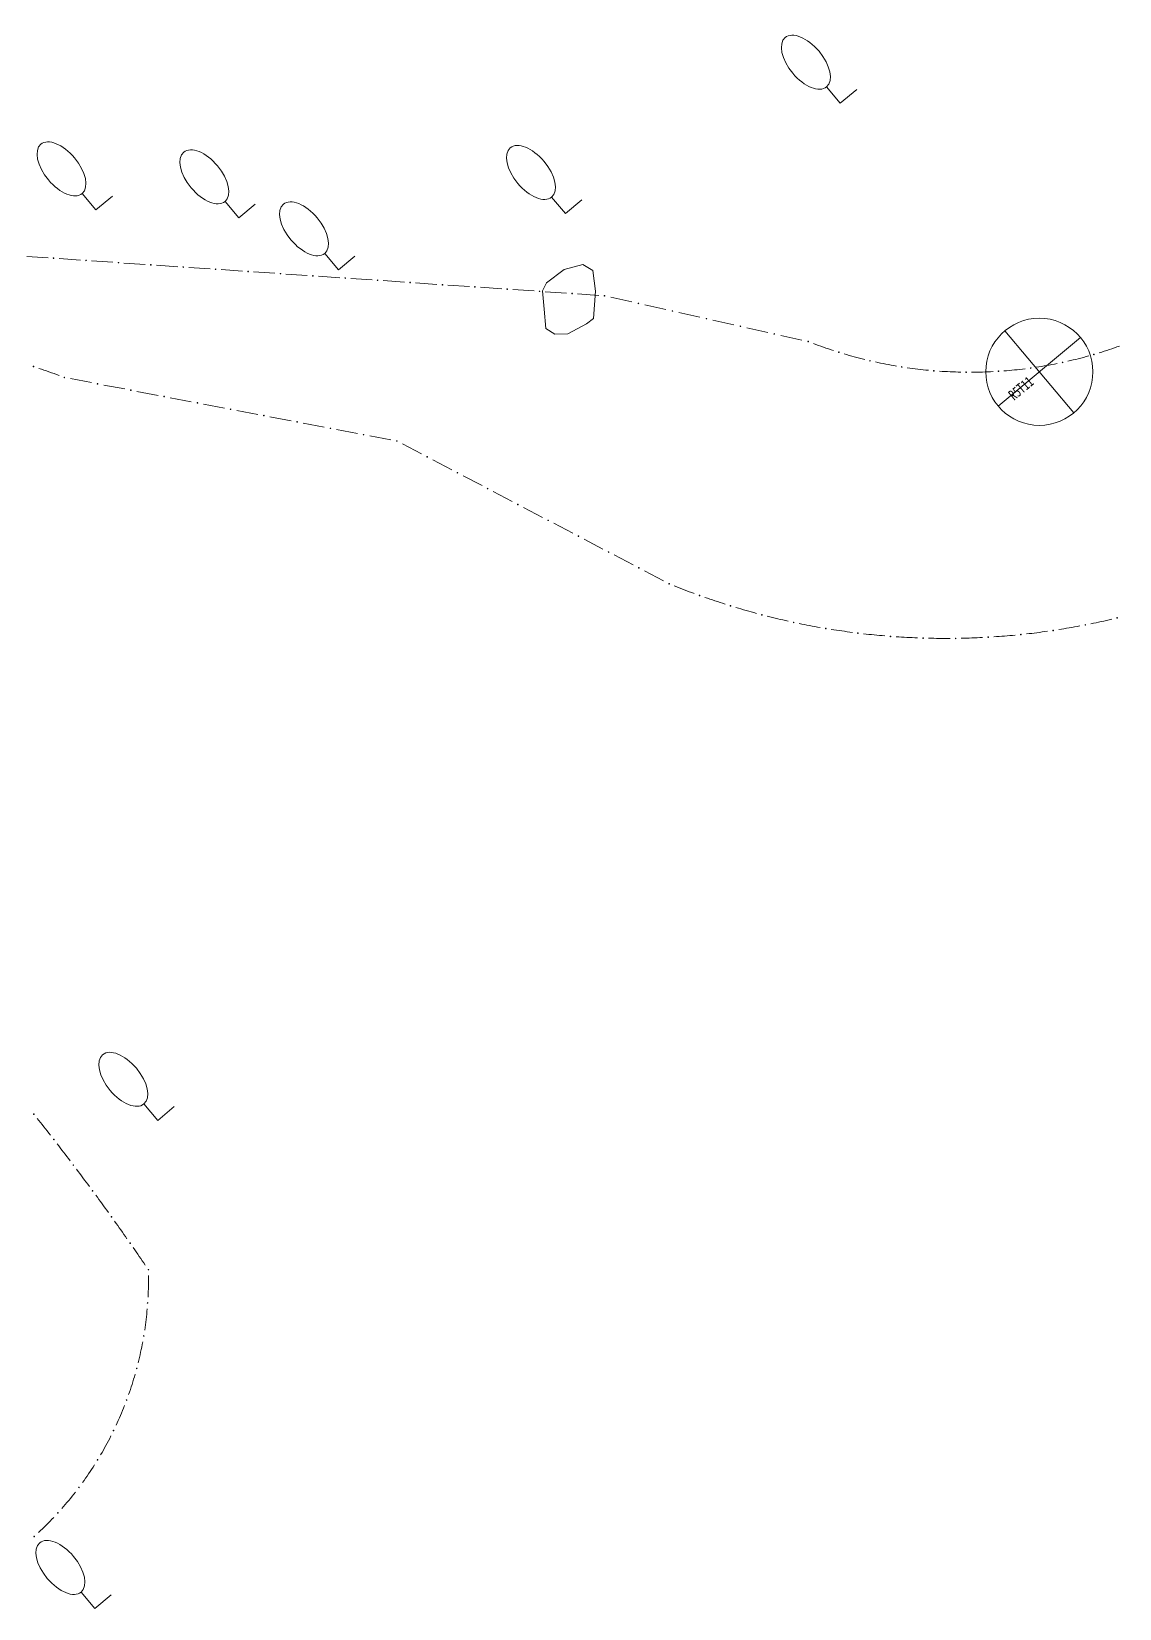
# Model space of a CAD drawing. Header units: metres. Extents: x -10443 to -4073, y -33280 to -26846.
# Drawn here: x -7888.69 to -7863.3, y -29722.51 to -29685.71 of the extents above; entities that cross this region are included whole.
import ezdxf
from ezdxf.enums import TextEntityAlignment as Align

# ---------------------------------------------------------------- set-up
doc = ezdxf.new("R2010")
doc.units = ezdxf.units.M
doc.header["$MEASUREMENT"] = 0
doc.linetypes.add('CONTINUOUS_1', pattern=[0])
doc.linetypes.add('CONTINUOUS_2', pattern=[0])
for name, color, linetype, lineweight in [('園路', 241, 'CONTINUOUS_2', 18), ('基準点', 254, 'CONTINUOUS_2', 18), ('木', 254, 'CONTINUOUS_2', 18), ('石', 241, 'CONTINUOUS_2', 18)]:
    doc.layers.add(name, color=color, linetype=linetype, lineweight=lineweight)
doc.styles.add('MS Gothic', font='MS Gothic.ttf')

msp = doc.modelspace()

# ---------------------------------------------------------------- hatches: boundary and pattern name
at = {"layer": '園路', "linetype": 'CONTINUOUS_1', "lineweight": 18}
for points in [[(-7888.17, -29690.999, 1), (-7888.185, -29690.999, 1)], [(-7887.414, -29691.051, 1), (-7887.429, -29691.051, 1)], [(-7886.658, -29691.103, 1), (-7886.673, -29691.103, 1)], [(-7885.902, -29691.154, 1), (-7885.917, -29691.154, 1)], [(-7885.145, -29691.206, 1), (-7885.16, -29691.206, 1)], [(-7884.389, -29691.257, 1), (-7884.404, -29691.257, 1)], [(-7883.633, -29691.309, 1), (-7883.648, -29691.309, 1)], [(-7882.877, -29691.36, 1), (-7882.892, -29691.36, 1)], [(-7882.121, -29691.412, 1), (-7882.136, -29691.412, 1)], [(-7881.364, -29691.463, 1), (-7881.379, -29691.463, 1)], [(-7880.608, -29691.515, 1), (-7880.623, -29691.515, 1)], [(-7879.852, -29691.566, 1), (-7879.867, -29691.566, 1)], [(-7879.096, -29691.618, 1), (-7879.111, -29691.618, 1)], [(-7878.34, -29691.669, 1), (-7878.355, -29691.669, 1)], [(-7877.584, -29691.721, 1), (-7877.599, -29691.721, 1)], [(-7876.827, -29691.772, 1), (-7876.842, -29691.772, 1)], [(-7876.071, -29691.824, 1), (-7876.086, -29691.824, 1)], [(-7875.315, -29691.875, 1), (-7875.33, -29691.875, 1)], [(-7874.522, -29692.053, 1), (-7874.537, -29692.053, 1)], [(-7873.729, -29692.231, 1), (-7873.744, -29692.231, 1)], [(-7872.937, -29692.41, 1), (-7872.952, -29692.41, 1)], [(-7872.144, -29692.588, 1), (-7872.159, -29692.588, 1)], [(-7871.351, -29692.766, 1), (-7871.366, -29692.766, 1)], [(-7870.558, -29692.944, 1), (-7870.573, -29692.944, 1)], [(-7869.846, -29693.194, 1), (-7869.861, -29693.194, 1)], [(-7863.892, -29693.244, 1), (-7863.907, -29693.244, 1)], [(-7888.642, -29693.527, 1), (-7888.657, -29693.527, 1)], [(-7869.118, -29693.392, 1), (-7869.133, -29693.392, 1)], [(-7868.377, -29693.536, 1), (-7868.392, -29693.536, 1)], [(-7865.367, -29693.562, 1), (-7865.382, -29693.562, 1)], [(-7864.624, -29693.43, 1), (-7864.639, -29693.43, 1)], [(-7887.92, -29693.782, 1), (-7887.935, -29693.782, 1)], [(-7887.144, -29693.93, 1), (-7887.159, -29693.93, 1)], [(-7867.627, -29693.626, 1), (-7867.642, -29693.626, 1)], [(-7866.873, -29693.66, 1), (-7866.888, -29693.66, 1)], [(-7866.118, -29693.638, 1), (-7866.133, -29693.638, 1)], [(-7886.368, -29694.079, 1), (-7886.383, -29694.079, 1)], [(-7885.592, -29694.227, 1), (-7885.607, -29694.227, 1)], [(-7884.816, -29694.375, 1), (-7884.831, -29694.375, 1)], [(-7884.04, -29694.524, 1), (-7884.055, -29694.524, 1)], [(-7883.264, -29694.672, 1), (-7883.279, -29694.672, 1)], [(-7882.488, -29694.82, 1), (-7882.503, -29694.82, 1)], [(-7881.711, -29694.969, 1), (-7881.726, -29694.969, 1)], [(-7880.935, -29695.117, 1), (-7880.95, -29695.117, 1)], [(-7880.159, -29695.265, 1), (-7880.174, -29695.265, 1)], [(-7879.453, -29695.635, 1), (-7879.468, -29695.635, 1)], [(-7878.747, -29696.006, 1), (-7878.762, -29696.006, 1)], [(-7878.041, -29696.376, 1), (-7878.056, -29696.376, 1)], [(-7877.335, -29696.746, 1), (-7877.35, -29696.746, 1)], [(-7876.63, -29697.116, 1), (-7876.645, -29697.116, 1)], [(-7875.924, -29697.486, 1), (-7875.939, -29697.486, 1)], [(-7875.218, -29697.856, 1), (-7875.233, -29697.856, 1)], [(-7874.512, -29698.226, 1), (-7874.527, -29698.226, 1)], [(-7873.806, -29698.596, 1), (-7873.821, -29698.596, 1)], [(-7873.095, -29698.87, 1), (-7873.11, -29698.87, 1)], [(-7872.373, -29699.112, 1), (-7872.388, -29699.112, 1)], [(-7871.641, -29699.321, 1), (-7871.656, -29699.321, 1)], [(-7870.9, -29699.497, 1), (-7870.915, -29699.497, 1)], [(-7863.348, -29699.395, 1), (-7863.363, -29699.395, 1)], [(-7870.152, -29699.64, 1), (-7870.167, -29699.64, 1)], [(-7869.398, -29699.749, 1), (-7869.413, -29699.749, 1)], [(-7868.64, -29699.824, 1), (-7868.655, -29699.824, 1)], [(-7867.88, -29699.865, 1), (-7867.895, -29699.865, 1)], [(-7866.357, -29699.844, 1), (-7866.372, -29699.844, 1)], [(-7865.598, -29699.782, 1), (-7865.613, -29699.782, 1)], [(-7864.843, -29699.687, 1), (-7864.858, -29699.687, 1)], [(-7864.092, -29699.558, 1), (-7864.107, -29699.558, 1)], [(-7867.118, -29699.871, 1), (-7867.133, -29699.871, 1)], [(-7888.631, -29710.974, 1), (-7888.646, -29710.974, 1)], [(-7888.167, -29711.564, 1), (-7888.182, -29711.564, 1)], [(-7887.71, -29712.161, 1), (-7887.725, -29712.161, 1)], [(-7887.261, -29712.763, 1), (-7887.276, -29712.763, 1)], [(-7886.82, -29713.371, 1), (-7886.835, -29713.371, 1)], [(-7886.386, -29713.984, 1), (-7886.401, -29713.984, 1)], [(-7885.96, -29714.603, 1), (-7885.975, -29714.603, 1)], [(-7885.977, -29715.379, 1), (-7885.992, -29715.379, 1)], [(-7886.068, -29716.149, 1), (-7886.083, -29716.149, 1)], [(-7886.232, -29716.907, 1), (-7886.247, -29716.907, 1)], [(-7886.467, -29717.646, 1), (-7886.482, -29717.646, 1)], [(-7886.772, -29718.36, 1), (-7886.787, -29718.36, 1)], [(-7887.144, -29719.041, 1), (-7887.159, -29719.041, 1)], [(-7887.579, -29719.683, 1), (-7887.594, -29719.683, 1)], [(-7888.073, -29720.281, 1), (-7888.088, -29720.281, 1)], [(-7888.622, -29720.829, 1), (-7888.637, -29720.829, 1)]]:
    msp.add_hatch(color=241, dxfattribs=at).paths.add_polyline_path(points, flags=0)

# ---------------------------------------------------------------- linework, layer by layer
at = {"layer": '園路', "color": 1, "linetype": 'CONTINUOUS_1', "lineweight": 18}
for p, q in [((-7888.805, -29690.957), (-7888.306, -29690.991)), ((-7888.049, -29691.008), (-7887.55, -29691.042)), ((-7887.293, -29691.06), (-7886.794, -29691.094)), ((-7886.537, -29691.111), (-7886.038, -29691.145)), ((-7885.78, -29691.163), (-7885.282, -29691.197)), ((-7885.024, -29691.214), (-7884.525, -29691.248)), ((-7884.268, -29691.266), (-7883.769, -29691.3)), ((-7883.512, -29691.317), (-7883.013, -29691.351)), ((-7882.756, -29691.369), (-7882.257, -29691.403)), ((-7882, -29691.42), (-7881.501, -29691.454)), ((-7881.243, -29691.472), (-7880.744, -29691.506)), ((-7880.487, -29691.523), (-7879.988, -29691.557)), ((-7879.731, -29691.575), (-7879.232, -29691.609)), ((-7878.975, -29691.627), (-7878.476, -29691.66)), ((-7878.219, -29691.678), (-7877.72, -29691.712)), ((-7877.462, -29691.73), (-7876.964, -29691.764)), ((-7876.706, -29691.781), (-7876.207, -29691.815)), ((-7875.95, -29691.833), (-7875.451, -29691.867)), ((-7875.17, -29691.91), (-7874.682, -29692.019)), ((-7874.377, -29692.088), (-7873.889, -29692.197)), ((-7873.584, -29692.266), (-7873.097, -29692.375)), ((-7872.792, -29692.444), (-7872.304, -29692.553)), ((-7871.999, -29692.622), (-7871.511, -29692.731)), ((-7871.206, -29692.8), (-7870.718, -29692.909)), ((-7887.294, -29693.903), (-7887.785, -29693.809)), ((-7886.518, -29694.051), (-7887.009, -29693.958)), ((-7885.742, -29694.2), (-7886.233, -29694.106)), ((-7884.966, -29694.348), (-7885.457, -29694.254)), ((-7884.19, -29694.496), (-7884.681, -29694.403)), ((-7883.414, -29694.645), (-7883.905, -29694.551)), ((-7882.638, -29694.793), (-7883.129, -29694.699)), ((-7881.861, -29694.941), (-7882.353, -29694.848)), ((-7881.085, -29695.09), (-7881.576, -29694.996)), ((-7880.309, -29695.238), (-7880.8, -29695.144)), ((-7879.592, -29695.567), (-7880.035, -29695.334)), ((-7878.886, -29695.937), (-7879.329, -29695.704)), ((-7878.18, -29696.307), (-7878.623, -29696.075)), ((-7877.475, -29696.677), (-7877.917, -29696.445)), ((-7876.769, -29697.047), (-7877.211, -29696.815)), ((-7876.063, -29697.417), (-7876.506, -29697.185)), ((-7875.357, -29697.787), (-7875.8, -29697.555)), ((-7874.651, -29698.157), (-7875.094, -29697.925)), ((-7873.945, -29698.528), (-7874.388, -29698.295))]:
    msp.add_line(p, q, dxfattribs=at)
for centre in [(-7888.178, -29690.999), (-7887.422, -29691.051), (-7886.665, -29691.103), (-7885.909, -29691.154), (-7885.153, -29691.206), (-7884.397, -29691.257), (-7883.641, -29691.309), (-7882.884, -29691.36), (-7882.128, -29691.412), (-7881.372, -29691.463), (-7880.616, -29691.515), (-7879.86, -29691.566), (-7879.103, -29691.618), (-7878.347, -29691.669), (-7877.591, -29691.721), (-7876.835, -29691.772), (-7876.079, -29691.824), (-7875.322, -29691.875), (-7874.53, -29692.053), (-7873.737, -29692.231), (-7872.944, -29692.41), (-7872.151, -29692.588), (-7871.359, -29692.766), (-7870.566, -29692.944), (-7869.854, -29693.194), (-7863.9, -29693.244), (-7888.649, -29693.527), (-7869.125, -29693.392), (-7868.384, -29693.536), (-7865.375, -29693.562), (-7864.631, -29693.43), (-7887.928, -29693.782), (-7887.152, -29693.93), (-7867.635, -29693.626), (-7866.88, -29693.66), (-7866.126, -29693.638), (-7886.376, -29694.079), (-7885.6, -29694.227), (-7884.823, -29694.375), (-7884.047, -29694.524), (-7883.271, -29694.672), (-7882.495, -29694.82), (-7881.719, -29694.969), (-7880.943, -29695.117), (-7880.167, -29695.265), (-7879.461, -29695.635), (-7878.755, -29696.006), (-7878.049, -29696.376), (-7877.343, -29696.746), (-7876.637, -29697.116), (-7875.931, -29697.486), (-7875.225, -29697.856), (-7874.519, -29698.226), (-7873.813, -29698.596), (-7873.103, -29698.87), (-7872.381, -29699.112), (-7871.648, -29699.321), (-7870.907, -29699.497), (-7863.356, -29699.395), (-7870.159, -29699.64), (-7869.406, -29699.749), (-7868.648, -29699.824), (-7867.887, -29699.865), (-7866.365, -29699.844), (-7865.606, -29699.782), (-7864.85, -29699.687), (-7864.1, -29699.558), (-7867.126, -29699.871), (-7888.639, -29710.974), (-7888.174, -29711.564), (-7887.718, -29712.161), (-7887.269, -29712.763), (-7886.827, -29713.371), (-7886.393, -29713.984), (-7885.967, -29714.603), (-7885.984, -29715.379), (-7886.075, -29716.149), (-7886.239, -29716.907), (-7886.475, -29717.646), (-7886.78, -29718.36), (-7887.152, -29719.041), (-7887.587, -29719.683), (-7888.081, -29720.281), (-7888.63, -29720.829)]:
    msp.add_circle(centre, 0.0075, dxfattribs=at)
for centre, radius, start, end in [((-7866.794, -29683.372), 10.288, 249.204, 251.9887), ((-7866.794, -29683.372), 10.288, 253.4093, 256.194), ((-7866.794, -29683.372), 10.288, 287.0523, 289.837), ((-7893.231, -29707.652), 14.849, 69.586, 71.5152), ((-7866.794, -29683.372), 10.288, 257.6147, 260.3994), ((-7866.794, -29683.372), 10.288, 261.8201, 264.6048), ((-7866.794, -29683.372), 10.288, 274.4362, 277.2209), ((-7866.794, -29683.372), 10.288, 278.6416, 281.4262), ((-7866.794, -29683.372), 10.288, 282.8469, 285.6316), ((-7866.794, -29683.372), 10.288, 266.0255, 268.8101), ((-7866.794, -29683.372), 10.288, 270.2308, 273.0155), ((-7867.356, -29682.898), 16.974, 248.0803, 249.768), ((-7867.356, -29682.898), 16.974, 250.651, 252.3387), ((-7867.356, -29682.898), 16.974, 253.2217, 254.9094), ((-7867.356, -29682.898), 16.974, 255.7924, 257.4801), ((-7867.356, -29682.898), 16.974, 281.4993, 283.187), ((-7867.356, -29682.898), 16.974, 258.3631, 260.0508), ((-7867.356, -29682.898), 16.974, 260.9337, 262.6215), ((-7867.356, -29682.898), 16.974, 263.5044, 265.1921), ((-7867.356, -29682.898), 16.974, 266.0751, 267.7628), ((-7867.356, -29682.898), 16.974, 271.2165, 272.9042), ((-7867.356, -29682.898), 16.974, 273.7872, 275.4749), ((-7867.356, -29682.898), 16.974, 276.3579, 278.0456), ((-7867.356, -29682.898), 16.974, 278.9286, 280.6163), ((-7867.356, -29682.898), 16.974, 268.6458, 270.3335), ((-7935.059, -29747.937), 59.339, 37.9257, 38.40848), ((-7935.059, -29747.937), 59.339, 37.20031, 37.68309), ((-7935.059, -29747.937), 59.339, 36.47493, 36.95771), ((-7935.059, -29747.937), 59.339, 35.74954, 36.23232), ((-7935.059, -29747.937), 59.339, 35.02415, 35.50693), ((-7935.059, -29747.937), 59.339, 34.29876, 34.78154), ((-7894.088, -29714.813), 8.124, 356.9781, 0.5046), ((-7894.088, -29714.813), 8.124, 351.5044, 355.0309), ((-7894.088, -29714.813), 8.124, 346.0308, 349.5573), ((-7894.088, -29714.813), 8.124, 340.5571, 344.0836), ((-7894.088, -29714.813), 8.124, 335.0835, 338.61), ((-7894.088, -29714.813), 8.124, 329.6098, 333.1363), ((-7894.088, -29714.813), 8.124, 324.1362, 327.6627), ((-7894.088, -29714.813), 8.124, 318.6625, 322.189), ((-7894.088, -29714.813), 8.124, 313.1889, 316.7154)]:
    msp.add_arc(centre, radius, start, end, dxfattribs=at)
at = {"layer": '基準点', "color": 1, "linetype": 'CONTINUOUS_2', "lineweight": 18}
for p, q in [((-7866.131, -29694.453), (-7864.215, -29692.847)), ((-7864.37, -29694.608), (-7865.976, -29692.692))]:
    msp.add_line(p, q, dxfattribs=at)
msp.add_circle((-7865.173, -29693.65), 1.25, dxfattribs=at)
at = {"layer": '木', "color": 1, "linetype": 'CONTINUOUS_1', "lineweight": 18}
for p, q in [((-7869.819, -29687.383), (-7870.14, -29687)), ((-7869.436, -29687.062), (-7869.819, -29687.383)), ((-7887.19, -29689.872), (-7887.511, -29689.489)), ((-7886.807, -29689.551), (-7887.19, -29689.872)), ((-7883.856, -29690.057), (-7884.178, -29689.674)), ((-7883.473, -29689.736), (-7883.856, -29690.057)), ((-7876.235, -29689.955), (-7876.556, -29689.572)), ((-7875.852, -29689.634), (-7876.235, -29689.955)), ((-7881.529, -29691.272), (-7881.851, -29690.889)), ((-7881.146, -29690.951), (-7881.529, -29691.272)), ((-7885.749, -29711.119), (-7886.071, -29710.736)), ((-7885.366, -29710.797), (-7885.749, -29711.119)), ((-7887.215, -29722.509), (-7887.537, -29722.126)), ((-7886.832, -29722.188), (-7887.215, -29722.509))]:
    msp.add_line(p, q, dxfattribs=at)
for centre in [(-7870.622, -29686.426), (-7887.994, -29688.915), (-7884.66, -29689.1), (-7877.039, -29688.997), (-7882.333, -29690.314), (-7886.553, -29710.161), (-7888.019, -29721.552)]:
    msp.add_ellipse(centre, major_axis=(-0.482, 0.575), ratio=0.533333, dxfattribs=at)
at = {"layer": '石', "color": 4, "linetype": 'CONTINUOUS_2', "lineweight": 18, "flags": 128}
msp.add_lwpolyline([(-7876.178, -29692.766), (-7875.743, -29692.531), (-7875.576, -29692.403), (-7875.534, -29691.771), (-7875.595, -29691.286), (-7875.829, -29691.149), (-7876.261, -29691.26), (-7876.677, -29691.574), (-7876.772, -29691.76), (-7876.732, -29692.192), (-7876.693, -29692.636), (-7876.484, -29692.771), (-7876.178, -29692.766)], dxfattribs=at)

# ---------------------------------------------------------------- texts
at = {"layer": '基準点', "color": 1, "lineweight": 18, "style": 'MS Gothic'}
msp.add_text('R5T11', height=0.25, rotation=40, dxfattribs=at).set_placement((-7865.762, -29694.33), (-7865.284, -29693.928), align=Align.FIT)

doc.saveas('drawing.dxf')
